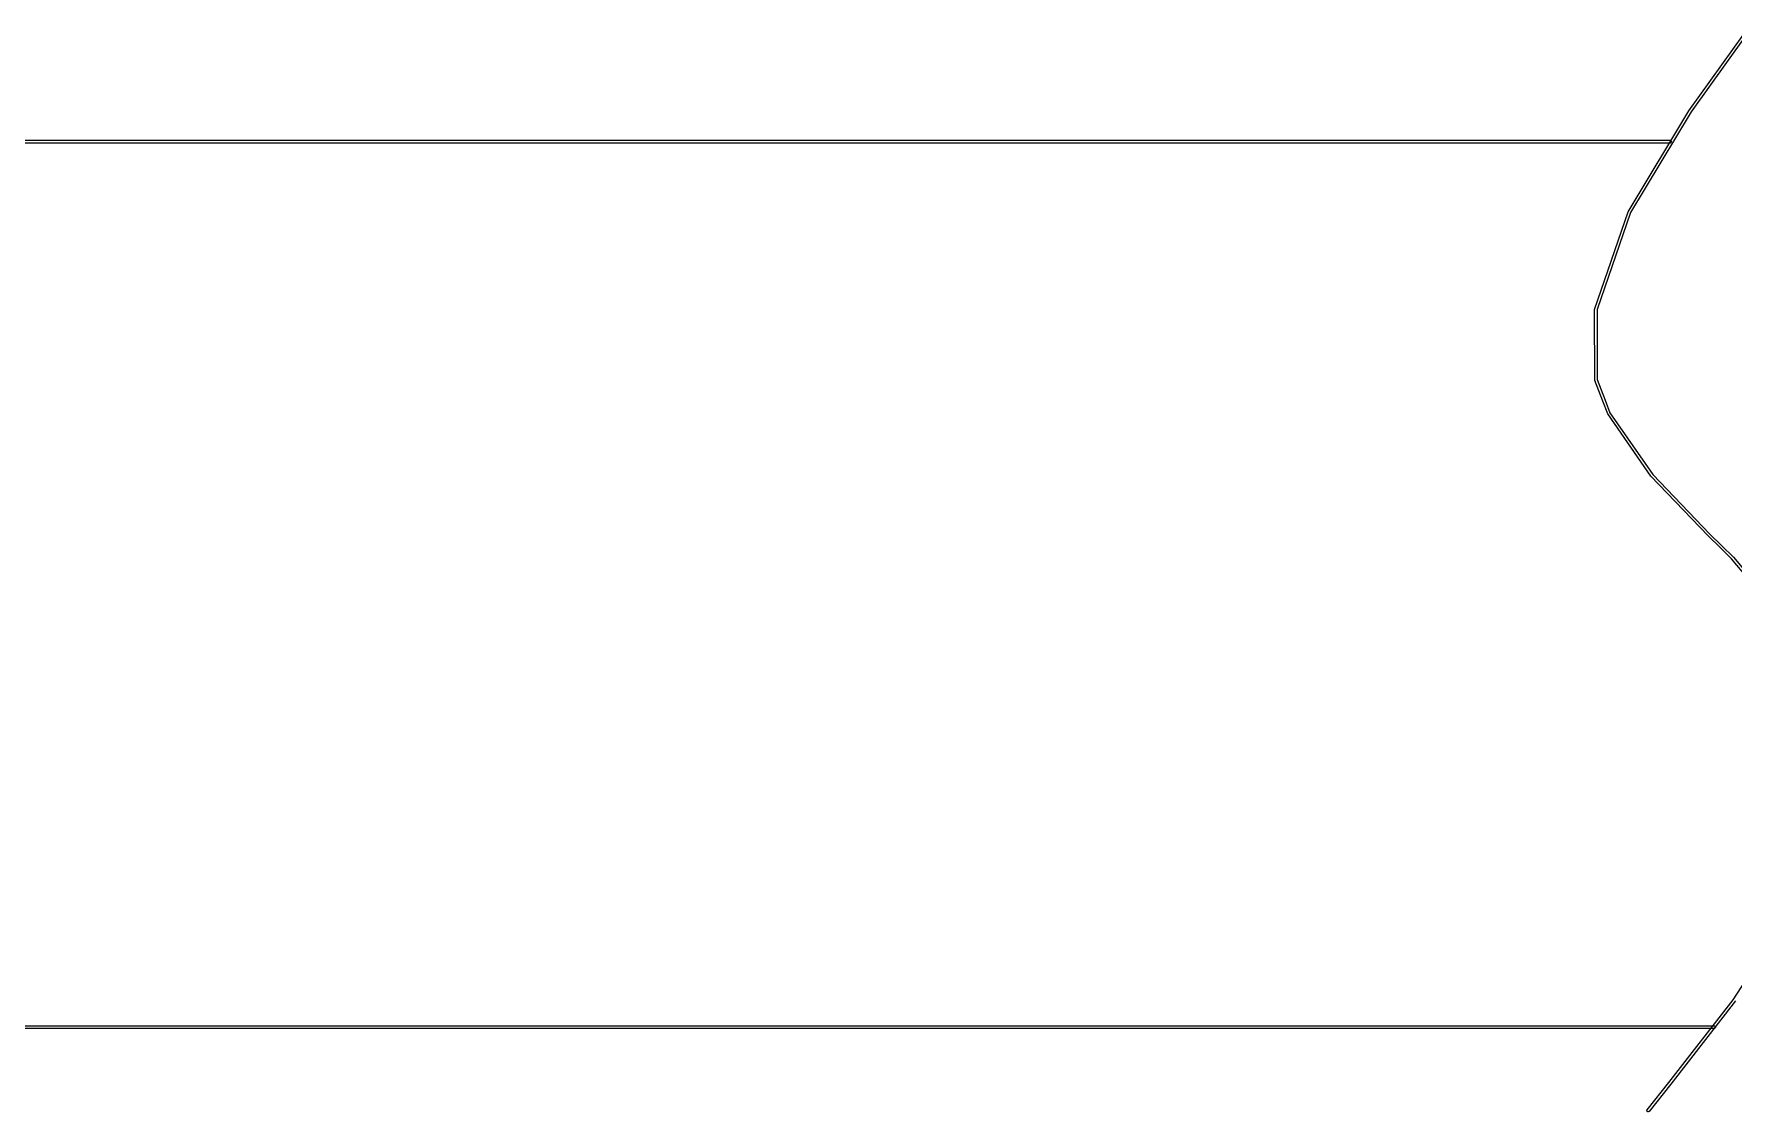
# Model space of a CAD drawing. Extents: x 0.54 to 10.46, y 0.74 to 7.76.
# Drawn here: x 2.5646 to 3.0503, y 3.9615 to 4.2695 of the extents above; entities that cross this region are included whole.
import ezdxf

# ---------------------------------------------------------------- set-up
doc = ezdxf.new("R2010")
doc.units = 0
doc.layers.get('0').update_dxf_attribs({"linetype": 'CONTINUOUS'})

msp = doc.modelspace()

# ---------------------------------------------------------------- linework, layer by layer
at = {"color": 4}
for points in [[(3.07747, 4.08637), (3.04958, 4.11957), (3.04633, 4.12278), (3.04292, 4.12614), (3.02653, 4.14318), (3.01421, 4.16092), (3.01281, 4.16461), (3.01053, 4.17051), (3.01047, 4.19075), (3.02001, 4.21864), (3.03737, 4.24756), (3.05311, 4.26947)], [(3.05365, 4.26904), (3.03803, 4.24724), (3.02072, 4.21847), (3.01118, 4.19081), (3.01118, 4.17074), (3.01346, 4.16488), (3.01486, 4.16124), (3.02713, 4.14361), (3.0434, 4.12663), (3.04682, 4.12326), (3.05012, 4.12007), (3.07807, 4.08664)], [(3.05072, 3.99333), (3.03228, 3.96951), (3.02604, 3.96169), (3.02599, 3.96169), (3.02576, 3.96153), (3.02572, 3.96153), (3.02572, 3.96153), (3.02572, 3.96153), (3.0255, 3.96164), (3.0255, 3.96164), (3.02544, 3.96169), (3.02539, 3.96213), (3.02544, 3.96213), (3.03168, 3.96994), (3.05007, 3.9936), (3.07036, 4.02479)]]:
    msp.add_lwpolyline(points, dxfattribs=at)
at = {"color": 0}
for points in [[(3.03196, 4.23833), (2.37571, 4.23833), (2.3756, 4.23833), (2.37537, 4.23867), (2.37537, 4.23872), (2.37537, 4.23882), (2.3756, 4.2391), (2.37571, 4.2391), (3.03196, 4.2391), (3.03201, 4.2391), (3.03233, 4.23882), (3.03233, 4.23872), (3.03233, 4.23867), (3.03201, 4.23833), (3.03196, 4.23833)], [(3.04465, 3.9854), (2.37576, 3.9854), (2.37565, 3.9854), (2.37537, 3.98568), (2.37537, 3.98574), (2.37537, 3.98583), (2.37565, 3.98611), (2.37576, 3.98611), (3.04465, 3.98611), (3.04471, 3.98611), (3.04497, 3.98583), (3.04497, 3.98574), (3.04497, 3.98568), (3.04471, 3.9854), (3.04465, 3.9854)]]:
    msp.add_lwpolyline(points, close=True, dxfattribs=at)

doc.saveas('drawing.dxf')
